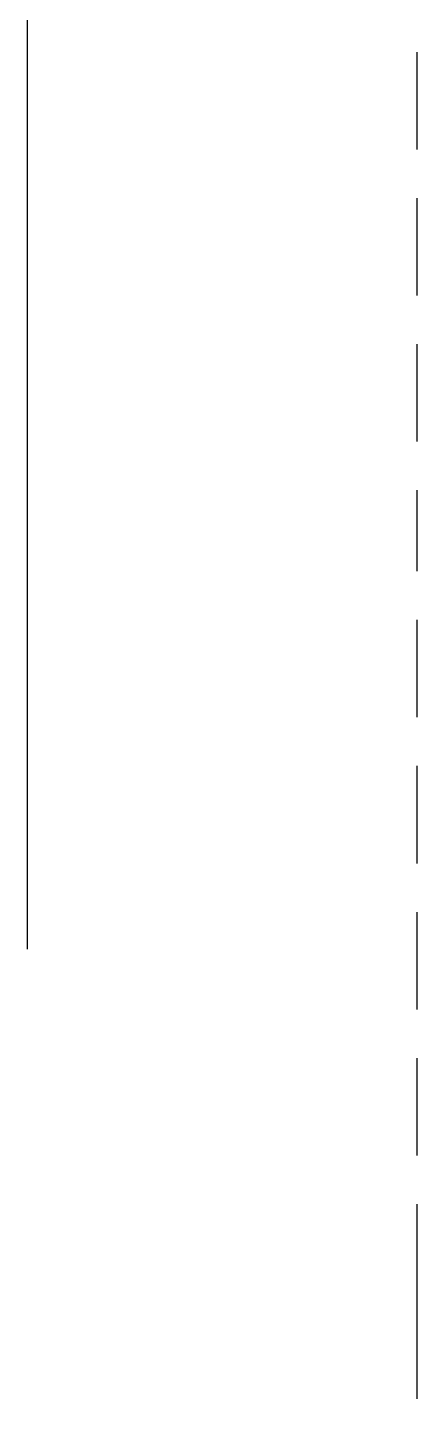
# Model space of a CAD drawing. Header units: metres. Extents: x 2999 to 3164, y 1641 to 1678.
# Drawn here: x 3140.8399 to 3140.8907, y 1661.1213 to 1661.3019 of the extents above; entities that cross this region are included whole.
import ezdxf

# ---------------------------------------------------------------- set-up
doc = ezdxf.new("R2010")
doc.units = ezdxf.units.M
doc.linetypes.add('CONTORNO_QUADRO_T', pattern=[0.35, 0.2, -0.15])
doc.layers.add('PDF28_Geometry', color=7, linetype='Continuous')

msp = doc.modelspace()

# ---------------------------------------------------------------- linework, layer by layer
at = {"layer": 'PDF28_Geometry', "linetype": 'CONTORNO_QUADRO_T', "lineweight": 25}
for points in [[(3140.83991, 1660.48166), (3140.83991, 1668.34292), (3140.83991, 1668.47892), (3140.83991, 1662.10514)], [(3140.89071, 1661.28599), (3140.89071, 1661.29869)], [(3140.89071, 1661.26694), (3140.89071, 1661.27964)], [(3140.89071, 1661.24789), (3140.89071, 1661.26059)], [(3140.89071, 1661.23096), (3140.89071, 1661.24154)], [(3140.89071, 1661.21191), (3140.89071, 1661.22461)], [(3140.89071, 1661.19286), (3140.89071, 1661.20556)], [(3140.89071, 1661.17381), (3140.89071, 1661.18651)], [(3140.89071, 1661.15476), (3140.89071, 1661.16746)], [(3140.89071, 1661.13571), (3140.89071, 1661.14841)], [(3140.89071, 1661.12301), (3140.89071, 1661.13571)]]:
    msp.add_lwpolyline(points, dxfattribs=at)

doc.saveas('drawing.dxf')
